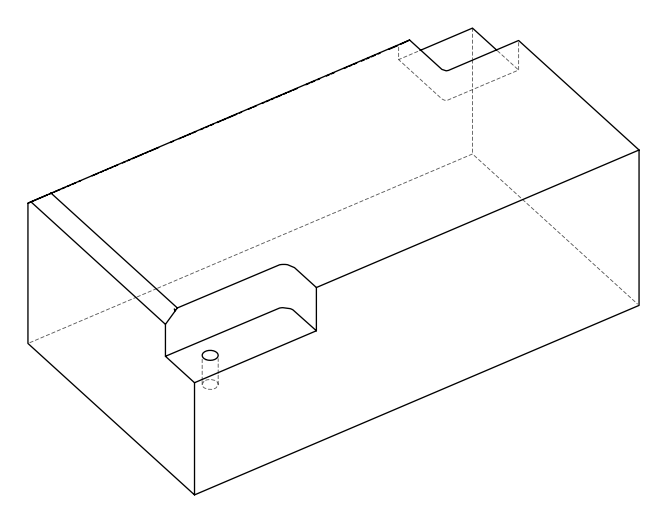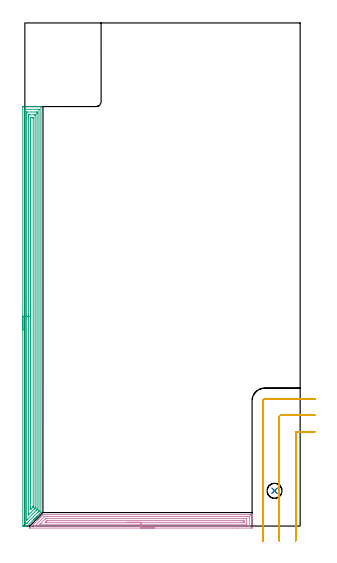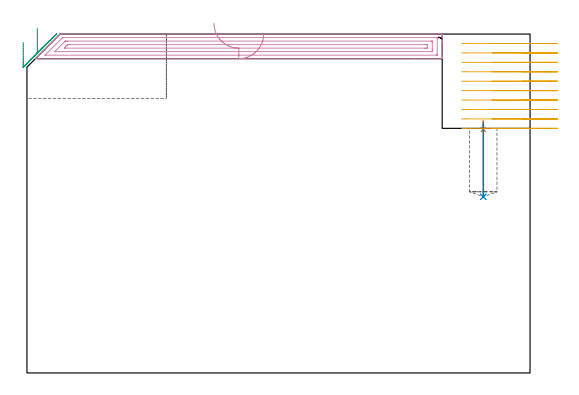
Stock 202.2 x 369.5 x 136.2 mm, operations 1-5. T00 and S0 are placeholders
(PLAN: 6 operations, 4 tool changes, 63.2 min)
(1 SPOT_DRILL | STEP1POCKET | NXT0321_9005460120000 | 0.04 min | 4171 mm3)
(2 DRILL_BLIND_HOLE_INTO_CENTER | STEP1POCKET | NXT0301_081 | 0.13 min | 2554 mm3)
(3 AREA_MILL | FG_CHAMFER_SURFACE | UGT0205_001 | 12.45 min | 27857 mm3)
(4 AREA_MILL_1 | FG_CHAMFER_SURFACE_1 | UGT0205_001 | 5.29 min | 7973 mm3)
(5 MILL_CORNER_NOTCH_RECTANGULAR | CORNER_NOTCH_RECTANGULAR | NXT0201_012 | Follow Part, ap 4, ae 75% | 7.92 min | 130280 mm3)
(6 MILL_CORNER_NOTCH_RECTANGULAR_1 | CORNER_NOTCH_RECTANGULAR_1 | NXT0201_008 | Follow Part, ap 1.5, ae 75% | 37.41 min | 88408 mm3)
(TOOL NXT0321_9005460120000 | NC Spot Drill, 142deg, 12mm, Carbide, Uncoated | D12 PA142 FL30 Z2)
(TOOL NXT0301_081 | Carbide Drill 11mm [860.1-1100-033A1-MM 2214] | D11 PA140 FL55 Z2)
(TOOL UGT0205_001 | Chamfer Mill 20 x 3 x 45 deg. | D20 FL50 Z2)
(TOOL NXT0201_012 | ENDMILL 16mm [2P460-1600-NA 1630] | D16 FL38 Z6)
(TOOL NXT0201_008 | ENDMILL 6mm [2P460-0600-NA 1630] | D6 FL26 Z6)
(OP 1 SPOT_DRILL)
G17 G21 G94 G90
T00 M6
G54
G17 G0 G90 X183.4 Y25.9 S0 M3
G43 Z146.2 H0
G94 G81 G98 Z97.827 F250. R101.3
G80
M5
M2
(OP 2 DRILL_BLIND_HOLE_INTO_CENTER)
G17 G21 G94 G90
T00 M6
G54
G17 G0 G90 X183.4 Y25.9 S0 M3
G43 Z146.2 H1
G94 G81 G98 Z70.8 F250. R100.3
G80
M5
M2
(OP 3 AREA_MILL)
G17 G21 G94 G90
T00 M6
G54
G17 G0 G90 X-1.5 Y144.05 S1061 M3
G43 Z146.2 H0
Z132.9
G94 G1 Y144.088 Z132.028 F250.
Y144.202 Z131.164
Y144.391 Z130.312
Y144.653 Z129.48
Y144.987 Z128.674
Y145.39 Z127.9
Y145.858 Z127.164
Y146.39 Z126.472
Y146.979 Z125.829
Y147.622 Z125.24
Y148.314 Z124.708
Y149.05 Z124.24
Y149.824 Z123.837
Y150.63 Z123.503
Y151.462 Z123.241
Y152.314 Z123.052
Y153.178 Z122.938
Y154.05 Z122.9
Y307.499
X-1.496 Y307.92 Z122.902
X-1.492 Y308.09 Z122.906
X-1.318 Y308.1 Z123.08
X8.681 Z133.075
X9.257 Z133.654
X9.564 Z133.96
X10.14 Z134.536
X10.447 Z134.842
X11.06 Z135.46
X11.473 Z135.872
X11.79 Y308.094 Z136.181
X11.797 Y308.092 Z136.188
X11.8 Y307.945 Z136.2
Y10.415
X11.797 Y9.904 Z136.184
X11.777 Y9.875 Z136.173
X11.771 Y9.87 Z136.169
X10.531 Y8.63 Z134.93
X9.193 Y7.292 Z133.592
X8.976 Y7.076 Z133.375
X8.747 Y6.846 Z133.146
X8.681 Y6.78 Z133.078
X8.617 Y6.717 Z133.016
X8.449 Y6.549 Z132.848
X8.387 Y6.485 Z132.784
X8.326 Y6.426 Z132.725
X8.152 Y6.251 Z132.551
X8.093 Y6.191 Z132.489
X8.035 Y6.134 Z132.434
X7.854 Y5.954 Z132.253
X7.798 Y5.897 Z132.195
X7.744 Y5.843 Z132.143
X7.557 Y5.657 Z131.956
X7.504 Y5.603 Z131.901
X7.452 Y5.552 Z131.851
X7.26 Y5.359 Z131.659
X7.21 Y5.309 Z131.607
X7.161 Y5.261 Z131.56
X6.962 Y5.062 Z131.361
X6.916 Y5.014 Z131.313
X6.87 Y4.969 Z131.269
X6.665 Y4.765 Z131.064
X6.621 Y4.72 Z131.019
X6.579 Y4.678 Z130.978
X2.204 Y0.304 Z126.603
X2.06 Y0.159 Z126.457
X1.907 Y0.006 Z126.305
X1.899 Y0. Z126.297
X1.543 Z125.943
X0.467 Z124.866
X-0.147 Z124.249
X-0.454 Z123.943
X-1.03 Z123.367
X-1.336 Z123.061
X-1.491 Y0.002 Z122.905
X-1.5 Y0.393 Z122.9
Y154.05
X-0.086 Z124.314
Y305.715
X-0.085 Y305.922 Z124.315
X-0.082 Y306.026 Z124.318
X-0.079 Y306.075 Z124.321
X-0.073 Y306.09 Z124.327
X-0.027 Y306.092 Z124.373
X0.355 Y306.099 Z124.755
X10.067 Z134.467
X10.279 Y306.093 Z134.679
X10.379 Y306.089 Z134.779
X10.385 Y305.777 Z134.785
Y305.715
X10.386 Y11.307 Z134.786
X10.384 Y11.099 Z134.784
X10.382 Y10.996 Z134.782
X10.379 Y10.948 Z134.779
X10.352 Y10.914 Z134.752
X10.155 Y10.71 Z134.555
X9.865 Y10.415 Z134.265
X9.714 Y10.263 Z134.114
X1.726 Y2.277 Z126.126
X1.619 Y2.172 Z126.019
X1.482 Y2.043 Z125.882
X1.429 Y2.01 Z125.829
X1.368 Y2.007 Z125.768
X1.116 Y2.001 Z125.516
X0.736 Y2. Z125.136
X0.233 Y2.001 Z124.633
X0.021 Y2.006 Z124.421
X-0.079 Y2.011 Z124.321
X-0.085 Y2.323 Z124.315
Y2.385
X-0.086 Y154.05 Z124.314
X1.328 Z125.728
X1.329 Y303.331 Z125.729
X1.331 Y303.93 Z125.731
X1.334 Y304.076 Z125.734
X1.335 Y304.087 Z125.735
X1.351 Y304.091 Z125.751
X1.395 Y304.096 Z125.795
X1.451 Y304.099 Z125.851
X8.514 Y304.1 Z132.914
X8.681 Y304.098 Z133.081
X8.849 Y304.094 Z133.249
X8.955 Y304.09 Z133.355
X8.964 Y304.027 Z133.364
X8.967 Y303.93 Z133.367
X8.97 Y303.638 Z133.37
X8.971 Y303.038 Z133.371
Y302.745
Y12.798
X8.969 Y12.199 Z133.369
X8.967 Y12.053 Z133.367
X8.965 Y11.984 Z133.365
X8.933 Y11.944 Z133.333
X8.681 Y11.684 Z133.081
X8.495 Y11.495 Z132.895
X8.308 Y11.307 Z132.708
X1.619 Y4.618 Z126.019
X1.394 Y4.397 Z125.794
X1.369 Y4.374 Z125.769
X1.34 Y4.351 Z125.74
X1.334 Y4.383 Z125.734
X1.331 Y4.415 Z125.731
X1.329 Y4.462 Z125.729
X1.328 Y154.05 Z125.728
X2.743 Z127.143
Y301.01
X2.744 Y301.254 Z127.144
X2.749 Y301.896 Z127.149
X2.763 Y302.09 Z127.163
X3.43 Y302.1 Z127.83
X6.961 Z131.361
X7.344 Y302.096 Z131.744
X7.535 Y302.09 Z131.935
X7.551 Y302.088 Z131.951
X7.553 Y302.074 Z131.953
X7.556 Y302.04 Z131.956
X7.557 Y301.991 Z131.957
Y13.983
X7.555 Y13.337 Z131.955
X7.552 Y13.091 Z131.952
X7.55 Y13.015 Z131.95
X7.492 Y12.951 Z131.892
X7.397 Y12.85 Z131.797
X7.277 Y12.726 Z131.677
X2.84 Y8.289 Z127.24
X2.81 Y8.261 Z127.21
X2.777 Y8.232 Z127.177
X2.754 Y8.213 Z127.154
X2.75 Y8.239 Z127.15
X2.746 Y8.384 Z127.146
X2.744 Y8.63 Z127.144
X2.743 Y9.056 Z127.143
Y9.279
Y154.05
X4.157 Z128.557
Y299.693
X4.16 Y299.916 Z128.56
X4.164 Y300.063 Z128.564
X4.166 Y300.092 Z128.566
X4.171 Y300.094 Z128.571
X4.189 Y300.097 Z128.589
X4.267 Y300.099 Z128.667
X5.409 Y300.1 Z129.809
X6.033 Y300.096 Z130.433
X6.121 Y300.093 Z130.521
X6.13 Y300.091 Z130.53
X6.136 Y300.069 Z130.536
X6.14 Y299.952 Z130.54
X6.142 Y299.804 Z130.542
X6.143 Y299.581 Z130.543
Y299.47
Y14.764
X6.141 Y14.374 Z130.541
X6.139 Y14.179 Z130.539
X6.136 Y14.083 Z130.536
X6.128 Y14.038 Z130.528
X6.083 Y13.983 Z130.483
X6.059 Y13.957 Z130.459
X6.033 Y13.931 Z130.433
X4.728 Y12.626 Z129.128
X4.301 Y12.199 Z128.701
X4.283 Y12.183 Z128.683
X4.267 Y12.171 Z128.667
X4.164 Y12.104 Z128.564
X4.161 Y12.199 Z128.561
X4.159 Y12.309 Z128.559
X4.157 Y13.091 Z128.557
Y13.203
Y154.05
Y154.922 Z128.595
Y155.786 Z128.709
Y156.638 Z128.898
Y157.47 Z129.16
Y158.276 Z129.494
Y159.05 Z129.897
Y159.786 Z130.365
Y160.478 Z130.896
Y161.121 Z131.486
Y161.71 Z132.129
Y162.242 Z132.821
Y162.71 Z133.557
Y163.113 Z134.331
Y163.447 Z135.137
Y163.709 Z135.969
Y163.898 Z136.82
Y164.012 Z137.685
Y164.05 Z138.557
G0 Z146.2
M5
M2
(OP 4 AREA_MILL_1)
G17 G21 G94 G90
T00 M6
G54
G17 G0 G90 X95.15 Y-1.5 S1061 M3
G43 Z146.2 H0
Z136.3
G94 G1 X95.112 Z135.428 F250.
X94.998 Z134.564
X94.809 Z133.712
X94.547 Z132.88
X94.213 Z132.074
X93.81 Z131.3
X93.342 Z130.564
X92.81 Z129.872
X92.221 Z129.229
X91.578 Z128.64
X90.886 Z128.108
X90.15 Z127.64
X89.376 Z127.237
X88.57 Z126.903
X87.738 Z126.641
X86.887 Z126.452
X86.022 Z126.338
X85.15 Z126.3
X3.55
X3.513 Y-1.498 Z126.301
X3.414 Y-1.491 Z126.305
X3.477 Y-1.424 Z126.373
X3.55 Y-1.349 Z126.449
X3.627 Y-1.272 Z126.526
X4.641 Y-0.259 Z127.54
X5.78 Y0.88 Z128.68
X6.672 Y1.772 Z129.571
X7.564 Y2.664 Z130.463
X9.235 Y4.336 Z132.134
X9.347 Y4.449 Z132.245
X9.688 Y4.788 Z132.588
X9.894 Y4.994 Z132.794
X10.122 Y5.223 Z133.021
X10.239 Y5.341 Z133.137
X10.597 Y5.697 Z133.497
X10.769 Y5.869 Z133.669
X11.008 Y6.109 Z133.907
X11.131 Y6.233 Z134.029
X11.506 Y6.606 Z134.406
X11.645 Y6.745 Z134.545
X12.188 Y7.29 Z135.085
X12.468 Y7.568 Z135.368
X12.52 Y7.62 Z135.42
X13.236 Y8.336 Z136.133
X13.305 Y8.401 Z136.181
X13.806 Y8.4 Z136.2
X166.75
X166.891 Y8.397 Z136.188
X166.893 Y8.376 Z136.167
X166.9 Y8.05 Z135.849
Y7.593 Z135.392
Y6.995 Z134.79
Y5.81 Z133.607
Y5.223 Z133.016
Y-0.981 Z126.816
X166.898 Y-1.277 Z126.52
X166.89 Y-1.492 Z126.305
X166.674 Y-1.499 Z126.299
X156.16 Y-1.5 Z126.3
X85.15
Y-0.086 Z127.714
X7.554
X7.357 Y-0.079 Z127.721
X7.283 Y-0.076 Z127.724
X7.299 Y-0.057 Z127.743
X7.322 Y-0.031 Z127.769
X7.409 Y0.059 Z127.859
X7.498 Y0.148 Z127.948
X14.077 Y6.726 Z134.526
X14.287 Y6.931 Z134.731
X14.325 Y6.965 Z134.765
X14.344 Y6.979 Z134.779
X14.368 Y6.981 Z134.781
X14.477 Y6.984 Z134.784
X14.698 Y6.986 Z134.786
X164.53
X164.742 Y6.983 Z134.783
X164.847 Y6.98 Z134.78
X164.89 Y6.978 Z134.778
X164.893 Y6.944 Z134.744
X164.896 Y6.853 Z134.653
X164.9 Y6.618 Z134.418
X164.899 Y0.415 Z128.215
X164.893 Y0.036 Z127.836
X164.89 Y-0.069 Z127.731
X164.874 Y-0.079 Z127.721
X164.85 Y-0.081 Z127.719
X164.741 Y-0.084 Z127.716
X164.52 Y-0.086 Z127.714
X85.15
Y1.328 Z129.128
X11.482 Y1.329 Z129.129
X11.134
X11.131 Y1.33 Z129.13
Y1.331 Z129.131
X11.304 Y1.505 Z129.305
X15.022 Y5.223 Z133.023
X15.307 Y5.504 Z133.304
X15.35 Y5.543 Z133.343
X15.375 Y5.564 Z133.364
X15.415 Y5.566 Z133.366
X15.59 Y5.569 Z133.369
X16.131 Y5.571 Z133.371
X16.482 Y5.572 Z133.372
X162.386 Y5.571 Z133.371
X162.737 Y5.569 Z133.369
X162.853 Y5.567 Z133.367
X162.886 Y5.565 Z133.365
X162.892 Y5.493 Z133.293
X162.896 Y5.385 Z133.185
X162.899 Y5.223 Z133.023
X162.9 Y5.06 Z132.86
Y2.401 Z130.201
X162.899 Y1.678 Z129.478
X162.898 Y1.517 Z129.317
X162.89 Y1.354 Z129.154
X162.882 Y1.334 Z129.134
X162.867 Y1.333 Z129.133
X162.824 Y1.33 Z129.13
X162.737 Y1.329 Z129.129
X85.15 Y1.328 Z129.128
Y2.743 Z130.543
X15.409
X15.081 Y2.746 Z130.546
X15.028 Y2.748 Z130.548
X15.011 Y2.75 Z130.55
X15.019 Y2.761 Z130.561
X15.074 Y2.822 Z130.622
X15.14 Y2.89 Z130.69
X15.2 Y2.951 Z130.751
X15.644 Y3.396 Z131.196
X16.089 Y3.84 Z131.64
X16.221 Y3.97 Z131.77
X16.329 Y4.073 Z131.873
X16.4 Y4.139 Z131.939
X16.482 Y4.15 Z131.95
X16.666 Y4.153 Z131.953
X17.373 Y4.157 Z131.957
X17.553
X160.242
X160.817 Y4.152 Z131.952
X160.878 Y4.15 Z131.95
X160.89 Y4.075 Z131.875
X160.9 Y3.45 Z131.25
X160.899 Y3.033 Z130.833
X160.896 Y2.825 Z130.625
X160.893 Y2.773 Z130.573
X160.891 Y2.752 Z130.552
X160.873 Y2.75 Z130.55
X160.769 Y2.746 Z130.546
X160.061 Y2.743 Z130.543
X159.881
X85.15
X84.278 Z130.581
X83.414 Z130.695
X82.562 Z130.883
X81.73 Z131.146
X80.924 Z131.48
X80.15 Z131.882
X79.414 Z132.351
X78.722 Z132.882
X78.079 Z133.472
X77.49 Z134.115
X76.959 Z134.807
X76.49 Z135.543
X76.087 Z136.317
X75.753 Z137.122
X75.491 Z137.955
X75.302 Z138.806
X75.188 Z139.671
X75.15 Z140.543
G0 Z146.2
M5
M2
(OP 5 MILL_CORNER_NOTCH_RECTANGULAR)
G17 G21 G94 G90
T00 M6
G54
G17 G0 G90 X213.2 Y69.3 S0 M3
G43 Z146.2 H1
Z132.41
G94 G1 X210.2 F250.
X199.696 F500.
G3 X198.9 Y68.504 R0.8
G1 Y-8.
Y-11. F250.
G0 Z146.2
X213.2 Y81.3
Z132.41
G1 X210.2
X187.696 F500.
G3 X186.9 Y80.504 R0.8
G1 Y-8.
Y-11. F250.
G0 Z146.2
X213.2 Y93.3
Z132.41
G1 X210.2
X176.3 F500.
G3 X174.9 Y91.9 R1.4
G1 Y-8.
Y-11. F250.
G0 Z146.2
X213.2 Y69.3
Z128.62
G1 X210.2
X199.696 F500.
G3 X198.9 Y68.504 R0.8
G1 Y-8.
Y-11. F250.
G0 Z146.2
X213.2 Y81.3
Z128.62
G1 X210.2
X187.696 F500.
G3 X186.9 Y80.504 R0.8
G1 Y-8.
Y-11. F250.
G0 Z146.2
X213.2 Y93.3
Z128.62
G1 X210.2
X176.3 F500.
G3 X174.9 Y91.9 R1.4
G1 Y-8.
Y-11. F250.
G0 Z146.2
X213.2 Y69.3
Z124.83
G1 X210.2
X199.696 F500.
G3 X198.9 Y68.504 R0.8
G1 Y-8.
Y-11. F250.
G0 Z146.2
X213.2 Y81.3
Z124.83
G1 X210.2
X187.696 F500.
G3 X186.9 Y80.504 R0.8
G1 Y-8.
Y-11. F250.
G0 Z146.2
X213.2 Y93.3
Z124.83
G1 X210.2
X176.3 F500.
G3 X174.9 Y91.9 R1.4
G1 Y-8.
Y-11. F250.
G0 Z146.2
X213.2 Y69.3
Z121.04
G1 X210.2
X199.696 F500.
G3 X198.9 Y68.504 R0.8
G1 Y-8.
Y-11. F250.
G0 Z146.2
X213.2 Y81.3
Z121.04
G1 X210.2
X187.696 F500.
G3 X186.9 Y80.504 R0.8
G1 Y-8.
Y-11. F250.
G0 Z146.2
X213.2 Y93.3
Z121.04
G1 X210.2
X176.3 F500.
G3 X174.9 Y91.9 R1.4
G1 Y-8.
Y-11. F250.
G0 Z146.2
X213.2 Y69.3
Z117.25
G1 X210.2
X199.696 F500.
G3 X198.9 Y68.504 R0.8
G1 Y-8.
Y-11. F250.
G0 Z146.2
X213.2 Y81.3
Z117.25
G1 X210.2
X187.696 F500.
G3 X186.9 Y80.504 R0.8
G1 Y-8.
Y-11. F250.
G0 Z146.2
X213.2 Y93.3
Z117.25
G1 X210.2
X176.3 F500.
G3 X174.9 Y91.9 R1.4
G1 Y-8.
Y-11. F250.
G0 Z146.2
X213.2 Y69.3
Z113.46
G1 X210.2
X199.696 F500.
G3 X198.9 Y68.504 R0.8
G1 Y-8.
Y-11. F250.
G0 Z146.2
X213.2 Y81.3
Z113.46
G1 X210.2
X187.696 F500.
G3 X186.9 Y80.504 R0.8
G1 Y-8.
Y-11. F250.
G0 Z146.2
X213.2 Y93.3
Z113.46
G1 X210.2
X176.3 F500.
G3 X174.9 Y91.9 R1.4
G1 Y-8.
Y-11. F250.
G0 Z146.2
X213.2 Y69.3
Z109.67
G1 X210.2
X199.696 F500.
G3 X198.9 Y68.504 R0.8
G1 Y-8.
Y-11. F250.
G0 Z146.2
X213.2 Y81.3
Z109.67
G1 X210.2
X187.696 F500.
G3 X186.9 Y80.504 R0.8
G1 Y-8.
Y-11. F250.
G0 Z146.2
X213.2 Y93.3
Z109.67
G1 X210.2
X176.3 F500.
G3 X174.9 Y91.9 R1.4
G1 Y-8.
Y-11. F250.
G0 Z146.2
X213.2 Y69.3
Z105.88
G1 X210.2
X199.696 F500.
G3 X198.9 Y68.504 R0.8
G1 Y-8.
Y-11. F250.
G0 Z146.2
X213.2 Y81.3
Z105.88
G1 X210.2
X187.696 F500.
G3 X186.9 Y80.504 R0.8
G1 Y-8.
Y-11. F250.
G0 Z146.2
X213.2 Y93.3
Z105.88
G1 X210.2
X176.3 F500.
G3 X174.9 Y91.9 R1.4
G1 Y-8.
Y-11. F250.
G0 Z146.2
X213.2 Y69.3
Z102.09
G1 X210.2
X199.696 F500.
G3 X198.9 Y68.504 R0.8
G1 Y-8.
Y-11. F250.
G0 Z146.2
X213.2 Y81.3
Z102.09
G1 X210.2
X187.696 F500.
G3 X186.9 Y80.504 R0.8
G1 Y-8.
Y-11. F250.
G0 Z146.2
X213.2 Y93.3
Z102.09
G1 X210.2
X176.3 F500.
G3 X174.9 Y91.9 R1.4
G1 Y-8.
Y-11. F250.
G0 Z146.2
X213.2 Y69.3
Z98.3
G1 X210.2
X199.696 F500.
G3 X198.9 Y68.504 R0.8
G1 Y-8.
Y-11. F250.
G0 Z146.2
X213.2 Y81.3
Z98.3
G1 X210.2
X187.696 F500.
G3 X186.9 Y80.504 R0.8
G1 Y-8.
Y-11. F250.
G0 Z146.2
X213.2 Y93.3
Z98.3
G1 X210.2
X176.3 F500.
G3 X174.9 Y91.9 R1.4
G1 Y-8.
Y-11. F250.
G0 Z146.2
M5
M2
